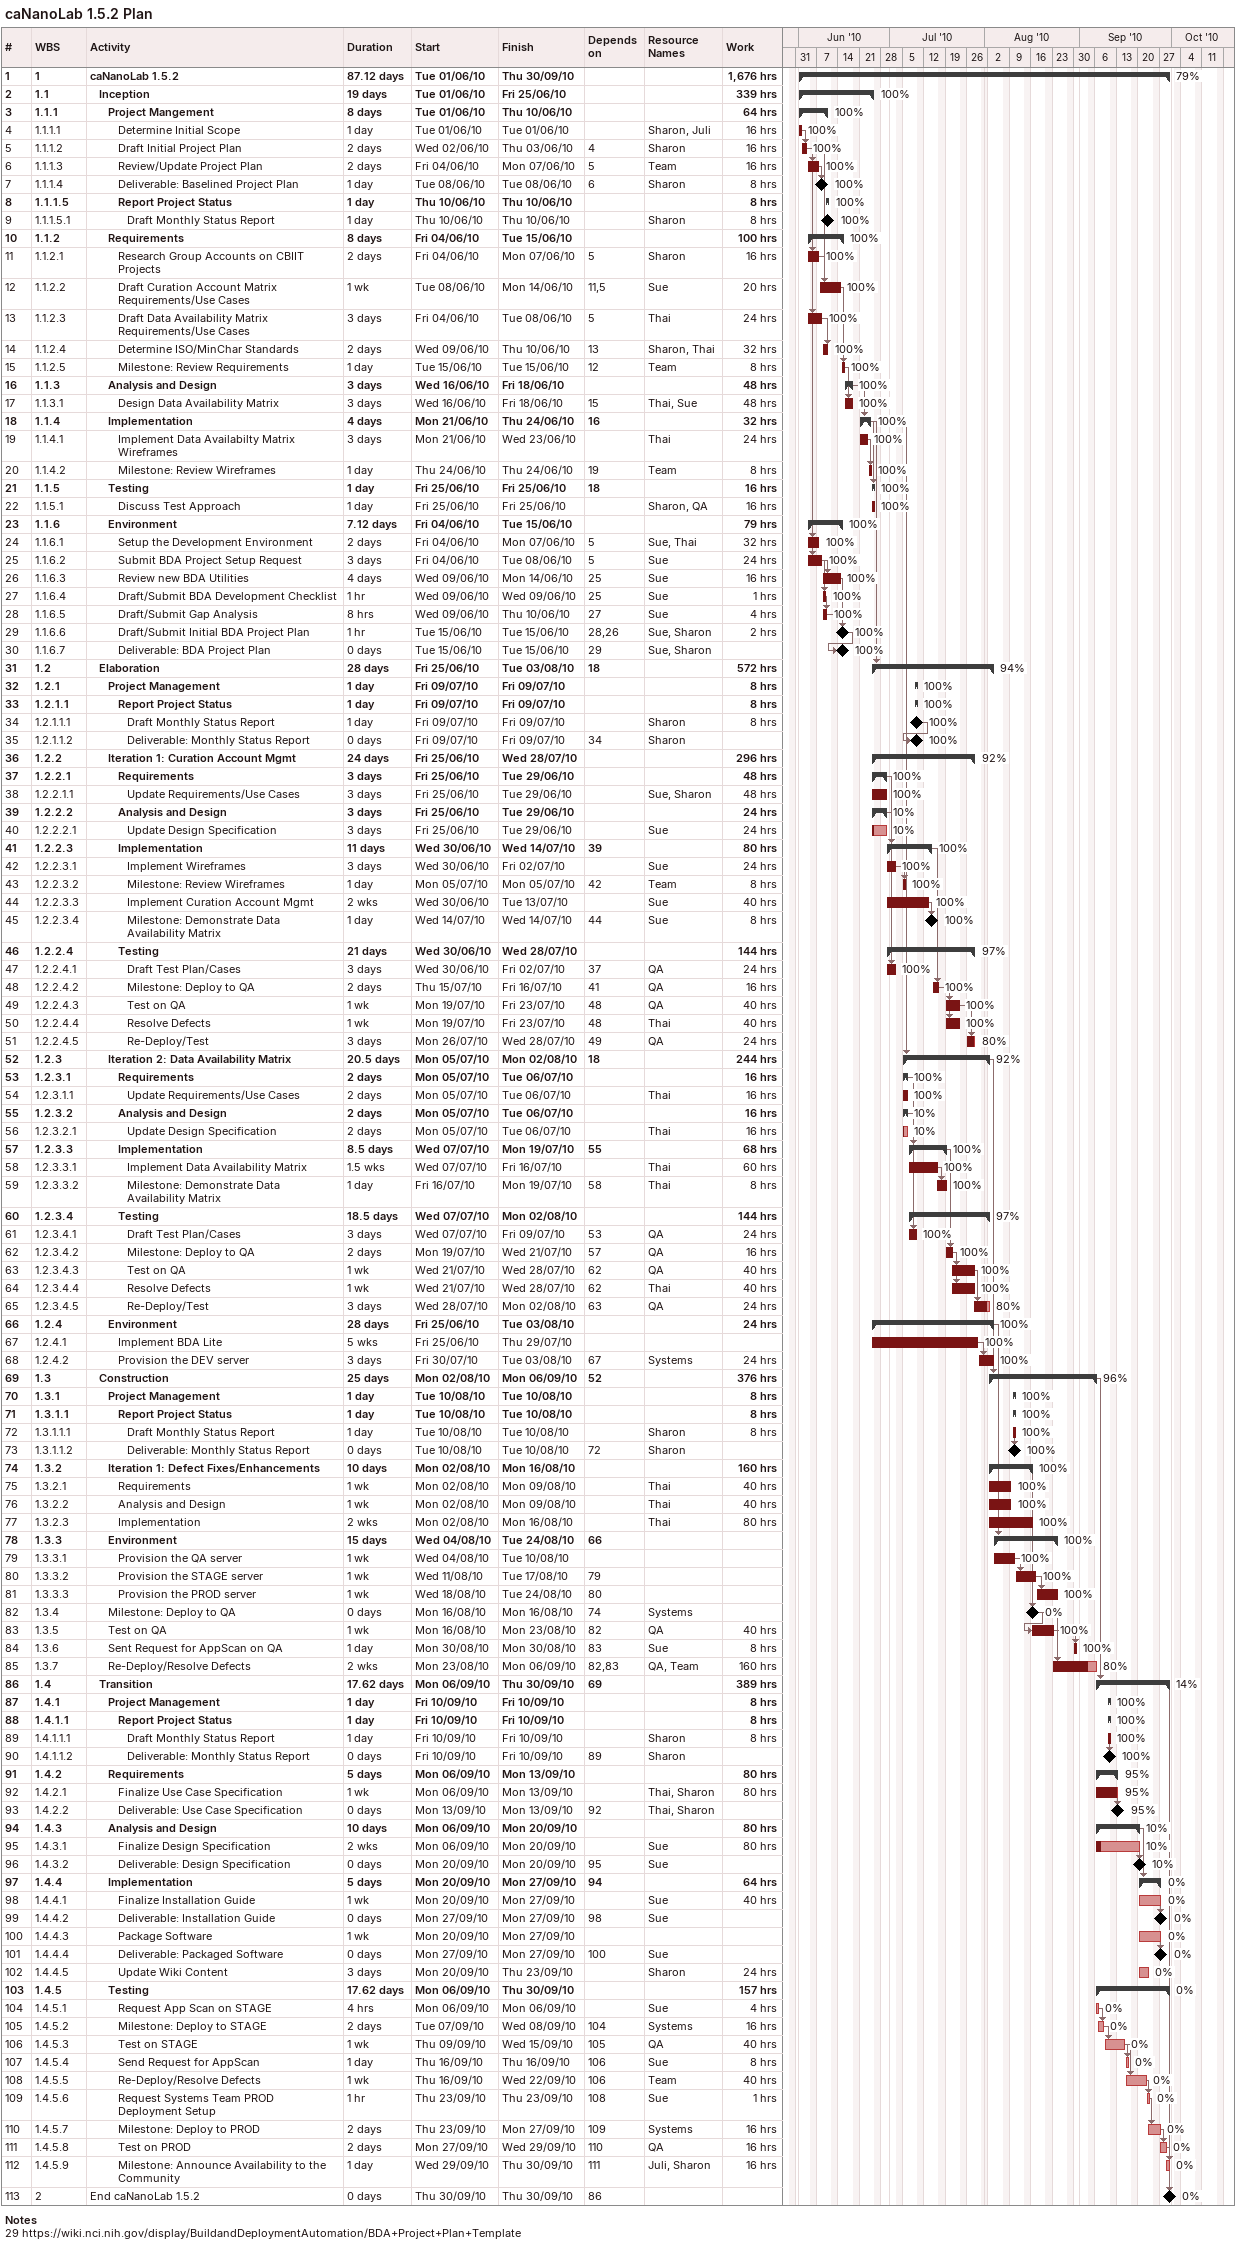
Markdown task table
caNanoLab 1.5.2 Plan

| ID | WBS | Task | Duration | Start | Finish | Predecessors | Resources | % complete | Work (h) |
|---|---|---|---|---|---|---|---|---|---|
| 1 | 1 | **caNanoLab 1.5.2** | 87.12d | 2010-06-01 | 2010-09-30 |  |  | 79 | 1676 |
| 2 | 1.1 | **Inception** | 19d | 2010-06-01 | 2010-06-25 |  |  | 100 | 339 |
| 3 | 1.1.1 | **Project Mangement** | 8d | 2010-06-01 | 2010-06-10 |  |  | 100 | 64 |
| 4 | 1.1.1.1 | Determine Initial Scope | 1d | 2010-06-01 | 2010-06-01 |  | Sharon, Juli | 100 | 16 |
| 5 | 1.1.1.2 | Draft Initial Project Plan | 2d | 2010-06-02 | 2010-06-03 | 4 | Sharon | 100 | 16 |
| 6 | 1.1.1.3 | Review/Update Project Plan | 2d | 2010-06-04 | 2010-06-07 | 5 | Team | 100 | 16 |
| 7 | 1.1.1.4 | Deliverable: Baselined Project Plan | 1d | 2010-06-08 | 2010-06-08 | 6 | Sharon | 100 | 8 |
| 8 | 1.1.1.5 | **Report Project Status** | 1d | 2010-06-10 | 2010-06-10 |  |  | 100 | 8 |
| 9 | 1.1.1.5.1 | Draft Monthly Status Report | 1d | 2010-06-10 | 2010-06-10 |  | Sharon | 100 | 8 |
| 10 | 1.1.2 | **Requirements** | 8d | 2010-06-04 | 2010-06-15 |  |  | 100 | 100 |
| 11 | 1.1.2.1 | Research Group Accounts on CBIIT Projects | 2d | 2010-06-04 | 2010-06-07 | 5 | Sharon | 100 | 16 |
| 12 | 1.1.2.2 | Draft Curation Account Matrix Requirements/Use Cases | 1w | 2010-06-08 | 2010-06-14 | 11, 5 | Sue | 100 | 20 |
| 13 | 1.1.2.3 | Draft Data Availability Matrix Requirements/Use Cases | 3d | 2010-06-04 | 2010-06-08 | 5 | Thai | 100 | 24 |
| 14 | 1.1.2.4 | Determine ISO/MinChar Standards | 2d | 2010-06-09 | 2010-06-10 | 13 | Sharon, Thai | 100 | 32 |
| 15 | 1.1.2.5 | Milestone: Review Requirements | 1d | 2010-06-15 | 2010-06-15 | 12 | Team | 100 | 8 |
| 16 | 1.1.3 | **Analysis and Design** | 3d | 2010-06-16 | 2010-06-18 |  |  | 100 | 48 |
| 17 | 1.1.3.1 | Design Data Availability Matrix | 3d | 2010-06-16 | 2010-06-18 | 15 | Thai, Sue | 100 | 48 |
| 18 | 1.1.4 | **Implementation** | 4d | 2010-06-21 | 2010-06-24 | 16 |  | 100 | 32 |
| 19 | 1.1.4.1 | Implement Data Availabilty Matrix Wireframes | 3d | 2010-06-21 | 2010-06-23 |  | Thai | 100 | 24 |
| 20 | 1.1.4.2 | Milestone: Review Wireframes | 1d | 2010-06-24 | 2010-06-24 | 19 | Team | 100 | 8 |
| 21 | 1.1.5 | **Testing** | 1d | 2010-06-25 | 2010-06-25 | 18 |  | 100 | 16 |
| 22 | 1.1.5.1 | Discuss Test Approach | 1d | 2010-06-25 | 2010-06-25 |  | Sharon, QA | 100 | 16 |
| 23 | 1.1.6 | **Environment** | 7.12d | 2010-06-04 | 2010-06-15 |  |  | 100 | 79 |
| 24 | 1.1.6.1 | Setup the Development Environment | 2d | 2010-06-04 | 2010-06-07 | 5 | Sue, Thai | 100 | 32 |
| 25 | 1.1.6.2 | Submit BDA Project Setup Request | 3d | 2010-06-04 | 2010-06-08 | 5 | Sue | 100 | 24 |
| 26 | 1.1.6.3 | Review new BDA Utilities | 4d | 2010-06-09 | 2010-06-14 | 25 | Sue | 100 | 16 |
| 27 | 1.1.6.4 | Draft/Submit BDA Development Checklist | 1h | 2010-06-09 | 2010-06-09 | 25 | Sue | 100 | 1 |
| 28 | 1.1.6.5 | Draft/Submit Gap Analysis | 8h | 2010-06-09 | 2010-06-10 | 27 | Sue | 100 | 4 |
| 29 | 1.1.6.6 | Draft/Submit Initial BDA Project Plan | 1h | 2010-06-15 | 2010-06-15 | 28, 26 | Sue, Sharon | 100 | 2 |
| 30 | 1.1.6.7 | Deliverable: BDA Project Plan | 0d | 2010-06-15 | 2010-06-15 | 29 | Sue, Sharon | 100 |  |
| 31 | 1.2 | **Elaboration** | 28d | 2010-06-25 | 2010-08-03 | 18 |  | 94 | 572 |
| 32 | 1.2.1 | **Project Management** | 1d | 2010-07-09 | 2010-07-09 |  |  | 100 | 8 |
| 33 | 1.2.1.1 | **Report Project Status** | 1d | 2010-07-09 | 2010-07-09 |  |  | 100 | 8 |
| 34 | 1.2.1.1.1 | Draft Monthly Status Report | 1d | 2010-07-09 | 2010-07-09 |  | Sharon | 100 | 8 |
| 35 | 1.2.1.1.2 | Deliverable: Monthly Status Report | 0d | 2010-07-09 | 2010-07-09 | 34 | Sharon | 100 |  |
| 36 | 1.2.2 | **Iteration 1: Curation Account Mgmt** | 24d | 2010-06-25 | 2010-07-28 |  |  | 92 | 296 |
| 37 | 1.2.2.1 | **Requirements** | 3d | 2010-06-25 | 2010-06-29 |  |  | 100 | 48 |
| 38 | 1.2.2.1.1 | Update Requirements/Use Cases | 3d | 2010-06-25 | 2010-06-29 |  | Sue, Sharon | 100 | 48 |
| 39 | 1.2.2.2 | **Analysis and Design** | 3d | 2010-06-25 | 2010-06-29 |  |  | 10 | 24 |
| 40 | 1.2.2.2.1 | Update Design Specification | 3d | 2010-06-25 | 2010-06-29 |  | Sue | 10 | 24 |
| 41 | 1.2.2.3 | **Implementation** | 11d | 2010-06-30 | 2010-07-14 | 39 |  | 100 | 80 |
| 42 | 1.2.2.3.1 | Implement Wireframes | 3d | 2010-06-30 | 2010-07-02 |  | Sue | 100 | 24 |
| 43 | 1.2.2.3.2 | Milestone: Review Wireframes | 1d | 2010-07-05 | 2010-07-05 | 42 | Team | 100 | 8 |
| 44 | 1.2.2.3.3 | Implement Curation Account Mgmt | 2w | 2010-06-30 | 2010-07-13 |  | Sue | 100 | 40 |
| 45 | 1.2.2.3.4 | Milestone: Demonstrate Data Availability Matrix | 1d | 2010-07-14 | 2010-07-14 | 44 | Sue | 100 | 8 |
| 46 | 1.2.2.4 | **Testing** | 21d | 2010-06-30 | 2010-07-28 |  |  | 97 | 144 |
| 47 | 1.2.2.4.1 | Draft Test Plan/Cases | 3d | 2010-06-30 | 2010-07-02 | 37 | QA | 100 | 24 |
| 48 | 1.2.2.4.2 | Milestone: Deploy to QA | 2d | 2010-07-15 | 2010-07-16 | 41 | QA | 100 | 16 |
| 49 | 1.2.2.4.3 | Test on QA | 1w | 2010-07-19 | 2010-07-23 | 48 | QA | 100 | 40 |
| 50 | 1.2.2.4.4 | Resolve Defects | 1w | 2010-07-19 | 2010-07-23 | 48 | Thai | 100 | 40 |
| 51 | 1.2.2.4.5 | Re-Deploy/Test | 3d | 2010-07-26 | 2010-07-28 | 49 | QA | 80 | 24 |
| 52 | 1.2.3 | **Iteration 2: Data Availability Matrix** | 20.5d | 2010-07-05 | 2010-08-02 | 18 |  | 92 | 244 |
| 53 | 1.2.3.1 | **Requirements** | 2d | 2010-07-05 | 2010-07-06 |  |  | 100 | 16 |
| 54 | 1.2.3.1.1 | Update Requirements/Use Cases | 2d | 2010-07-05 | 2010-07-06 |  | Thai | 100 | 16 |
| 55 | 1.2.3.2 | **Analysis and Design** | 2d | 2010-07-05 | 2010-07-06 |  |  | 10 | 16 |
| 56 | 1.2.3.2.1 | Update Design Specification | 2d | 2010-07-05 | 2010-07-06 |  | Thai | 10 | 16 |
| 57 | 1.2.3.3 | **Implementation** | 8.5d | 2010-07-07 | 2010-07-19 | 55 |  | 100 | 68 |
| 58 | 1.2.3.3.1 | Implement Data Availability Matrix | 1.5w | 2010-07-07 | 2010-07-16 |  | Thai | 100 | 60 |
| 59 | 1.2.3.3.2 | Milestone: Demonstrate Data Availability Matrix | 1d | 2010-07-16 | 2010-07-19 | 58 | Thai | 100 | 8 |
| 60 | 1.2.3.4 | **Testing** | 18.5d | 2010-07-07 | 2010-08-02 |  |  | 97 | 144 |
| 61 | 1.2.3.4.1 | Draft Test Plan/Cases | 3d | 2010-07-07 | 2010-07-09 | 53 | QA | 100 | 24 |
| 62 | 1.2.3.4.2 | Milestone: Deploy to QA | 2d | 2010-07-19 | 2010-07-21 | 57 | QA | 100 | 16 |
| 63 | 1.2.3.4.3 | Test on QA | 1w | 2010-07-21 | 2010-07-28 | 62 | QA | 100 | 40 |
| 64 | 1.2.3.4.4 | Resolve Defects | 1w | 2010-07-21 | 2010-07-28 | 62 | Thai | 100 | 40 |
| 65 | 1.2.3.4.5 | Re-Deploy/Test | 3d | 2010-07-28 | 2010-08-02 | 63 | QA | 80 | 24 |
| 66 | 1.2.4 | **Environment** | 28d | 2010-06-25 | 2010-08-03 |  |  | 100 | 24 |
| 67 | 1.2.4.1 | Implement BDA Lite | 5w | 2010-06-25 | 2010-07-29 |  |  | 100 |  |
| 68 | 1.2.4.2 | Provision the DEV server | 3d | 2010-07-30 | 2010-08-03 | 67 | Systems | 100 | 24 |
| 69 | 1.3 | **Construction** | 25d | 2010-08-02 | 2010-09-06 | 52 |  | 96 | 376 |
| 70 | 1.3.1 | **Project Management** | 1d | 2010-08-10 | 2010-08-10 |  |  | 100 | 8 |
| 71 | 1.3.1.1 | **Report Project Status** | 1d | 2010-08-10 | 2010-08-10 |  |  | 100 | 8 |
| 72 | 1.3.1.1.1 | Draft Monthly Status Report | 1d | 2010-08-10 | 2010-08-10 |  | Sharon | 100 | 8 |
| 73 | 1.3.1.1.2 | Deliverable: Monthly Status Report | 0d | 2010-08-10 | 2010-08-10 | 72 | Sharon | 100 |  |
| 74 | 1.3.2 | **Iteration 1: Defect Fixes/Enhancements** | 10d | 2010-08-02 | 2010-08-16 |  |  | 100 | 160 |
| 75 | 1.3.2.1 | Requirements | 1w | 2010-08-02 | 2010-08-09 |  | Thai | 100 | 40 |
| 76 | 1.3.2.2 | Analysis and Design | 1w | 2010-08-02 | 2010-08-09 |  | Thai | 100 | 40 |
| 77 | 1.3.2.3 | Implementation | 2w | 2010-08-02 | 2010-08-16 |  | Thai | 100 | 80 |
| 78 | 1.3.3 | **Environment** | 15d | 2010-08-04 | 2010-08-24 | 66 |  | 100 |  |
| 79 | 1.3.3.1 | Provision the QA server | 1w | 2010-08-04 | 2010-08-10 |  |  | 100 |  |
| 80 | 1.3.3.2 | Provision the STAGE server | 1w | 2010-08-11 | 2010-08-17 | 79 |  | 100 |  |
| 81 | 1.3.3.3 | Provision the PROD server | 1w | 2010-08-18 | 2010-08-24 | 80 |  | 100 |  |
| 82 | 1.3.4 | Milestone: Deploy to QA | 0d | 2010-08-16 | 2010-08-16 | 74 | Systems | 0 |  |
| 83 | 1.3.5 | Test on QA | 1w | 2010-08-16 | 2010-08-23 | 82 | QA | 100 | 40 |
| 84 | 1.3.6 | Sent Request for AppScan on QA | 1d | 2010-08-30 | 2010-08-30 | 83 | Sue | 100 | 8 |
| 85 | 1.3.7 | Re-Deploy/Resolve Defects | 2w | 2010-08-23 | 2010-09-06 | 82, 83 | QA, Team | 80 | 160 |
| 86 | 1.4 | **Transition** | 17.62d | 2010-09-06 | 2010-09-30 | 69 |  | 14 | 389 |
| 87 | 1.4.1 | **Project Management** | 1d | 2010-09-10 | 2010-09-10 |  |  | 100 | 8 |
| 88 | 1.4.1.1 | **Report Project Status** | 1d | 2010-09-10 | 2010-09-10 |  |  | 100 | 8 |
| 89 | 1.4.1.1.1 | Draft Monthly Status Report | 1d | 2010-09-10 | 2010-09-10 |  | Sharon | 100 | 8 |
| 90 | 1.4.1.1.2 | Deliverable: Monthly Status Report | 0d | 2010-09-10 | 2010-09-10 | 89 | Sharon | 100 |  |
| 91 | 1.4.2 | **Requirements** | 5d | 2010-09-06 | 2010-09-13 |  |  | 95 | 80 |
| 92 | 1.4.2.1 | Finalize Use Case Specification | 1w | 2010-09-06 | 2010-09-13 |  | Thai, Sharon | 95 | 80 |
| 93 | 1.4.2.2 | Deliverable: Use Case Specification | 0d | 2010-09-13 | 2010-09-13 | 92 | Thai, Sharon | 95 |  |
| 94 | 1.4.3 | **Analysis and Design** | 10d | 2010-09-06 | 2010-09-20 |  |  | 10 | 80 |
| 95 | 1.4.3.1 | Finalize Design Specification | 2w | 2010-09-06 | 2010-09-20 |  | Sue | 10 | 80 |
| 96 | 1.4.3.2 | Deliverable: Design Specification | 0d | 2010-09-20 | 2010-09-20 | 95 | Sue | 10 |  |
| 97 | 1.4.4 | **Implementation** | 5d | 2010-09-20 | 2010-09-27 | 94 |  | 0 | 64 |
| 98 | 1.4.4.1 | Finalize Installation Guide | 1w | 2010-09-20 | 2010-09-27 |  | Sue | 0 | 40 |
| 99 | 1.4.4.2 | Deliverable: Installation Guide | 0d | 2010-09-27 | 2010-09-27 | 98 | Sue | 0 |  |
| 100 | 1.4.4.3 | Package Software | 1w | 2010-09-20 | 2010-09-27 |  |  | 0 |  |
| 101 | 1.4.4.4 | Deliverable: Packaged Software | 0d | 2010-09-27 | 2010-09-27 | 100 | Sue | 0 |  |
| 102 | 1.4.4.5 | Update Wiki Content | 3d | 2010-09-20 | 2010-09-23 |  | Sharon | 0 | 24 |
| 103 | 1.4.5 | **Testing** | 17.62d | 2010-09-06 | 2010-09-30 |  |  | 0 | 157 |
| 104 | 1.4.5.1 | Request App Scan on STAGE | 4h | 2010-09-06 | 2010-09-06 |  | Sue | 0 | 4 |
| 105 | 1.4.5.2 | Milestone: Deploy to STAGE | 2d | 2010-09-07 | 2010-09-08 | 104 | Systems | 0 | 16 |
| 106 | 1.4.5.3 | Test on STAGE | 1w | 2010-09-09 | 2010-09-15 | 105 | QA | 0 | 40 |
| 107 | 1.4.5.4 | Send Request for AppScan | 1d | 2010-09-16 | 2010-09-16 | 106 | Sue | 0 | 8 |
| 108 | 1.4.5.5 | Re-Deploy/Resolve Defects | 1w | 2010-09-16 | 2010-09-22 | 106 | Team | 0 | 40 |
| 109 | 1.4.5.6 | Request Systems Team PROD Deployment Setup | 1h | 2010-09-23 | 2010-09-23 | 108 | Sue | 0 | 1 |
| 110 | 1.4.5.7 | Milestone: Deploy to PROD | 2d | 2010-09-23 | 2010-09-27 | 109 | Systems | 0 | 16 |
| 111 | 1.4.5.8 | Test on PROD | 2d | 2010-09-27 | 2010-09-29 | 110 | QA | 0 | 16 |
| 112 | 1.4.5.9 | Milestone: Announce Availability to the Community | 1d | 2010-09-29 | 2010-09-30 | 111 | Juli, Sharon | 0 | 16 |
| 113 | 2 | End caNanoLab 1.5.2 | 0d | 2010-09-30 | 2010-09-30 | 86 |  | 0 |  |

Notes
- 29: https://wiki.nci.nih.gov/display/BuildandDeploymentAutomation/BDA+Project+Plan+Template
